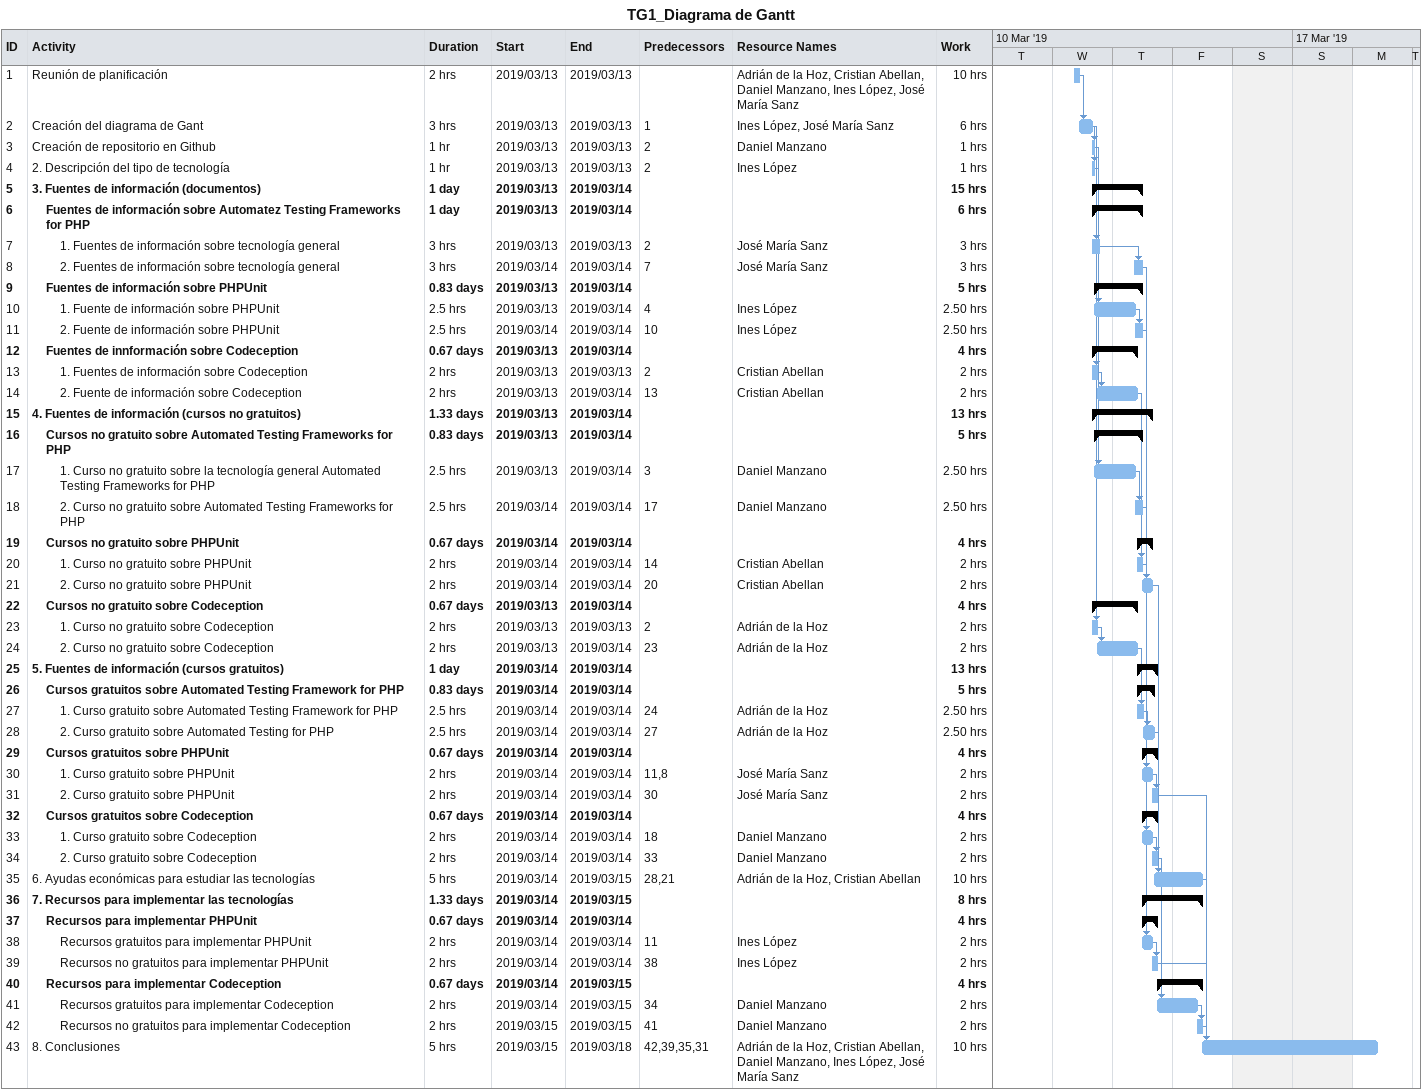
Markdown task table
TG1_Diagrama de Gantt

| ID | Level | Task | Duration | Start | Finish | Predecessors | Resources | Work (h) |
|---|---|---|---|---|---|---|---|---|
| 1 | 1 | Reunión de planificación | 2h | 2019-03-13 | 2019-03-13 |  | Adrián de la Hoz, Cristian Abellan, Daniel Manzano, Ines López, José María Sanz | 10 |
| 2 | 1 | Creación del diagrama de Gant | 3h | 2019-03-13 | 2019-03-13 | 1 | Ines López, José María Sanz | 6 |
| 3 | 1 | Creación de repositorio en Github | 1h | 2019-03-13 | 2019-03-13 | 2 | Daniel Manzano | 1 |
| 4 | 1 | 2. Descripción del tipo de tecnología | 1h | 2019-03-13 | 2019-03-13 | 2 | Ines López | 1 |
| 5 | 1 | **3. Fuentes de información (documentos)** | 1d | 2019-03-13 | 2019-03-14 |  |  | 15 |
| 6 | 2 | **Fuentes de información sobre Automatez Testing Frameworks for PHP** | 1d | 2019-03-13 | 2019-03-14 |  |  | 6 |
| 7 | 3 | 1. Fuentes de información sobre tecnología general | 3h | 2019-03-13 | 2019-03-13 | 2 | José María Sanz | 3 |
| 8 | 3 | 2. Fuentes de información sobre tecnología general | 3h | 2019-03-14 | 2019-03-14 | 7 | José María Sanz | 3 |
| 9 | 2 | **Fuentes de información sobre PHPUnit** | 0.83d | 2019-03-13 | 2019-03-14 |  |  | 5 |
| 10 | 3 | 1. Fuente de información sobre PHPUnit | 2.5h | 2019-03-13 | 2019-03-14 | 4 | Ines López | 2.50 |
| 11 | 3 | 2. Fuente de información sobre PHPUnit | 2.5h | 2019-03-14 | 2019-03-14 | 10 | Ines López | 2.50 |
| 12 | 2 | **Fuentes de innformación sobre Codeception** | 0.67d | 2019-03-13 | 2019-03-14 |  |  | 4 |
| 13 | 3 | 1. Fuentes de información sobre Codeception | 2h | 2019-03-13 | 2019-03-13 | 2 | Cristian Abellan | 2 |
| 14 | 3 | 2. Fuente de información sobre Codeception | 2h | 2019-03-13 | 2019-03-14 | 13 | Cristian Abellan | 2 |
| 15 | 1 | **4. Fuentes de información (cursos no gratuitos)** | 1.33d | 2019-03-13 | 2019-03-14 |  |  | 13 |
| 16 | 2 | **Cursos no gratuito sobre Automated Testing Frameworks for PHP** | 0.83d | 2019-03-13 | 2019-03-14 |  |  | 5 |
| 17 | 3 | 1. Curso no gratuito sobre la tecnología general Automated Testing Frameworks for PHP | 2.5h | 2019-03-13 | 2019-03-14 | 3 | Daniel Manzano | 2.50 |
| 18 | 3 | 2. Curso no gratuito sobre Automated Testing Frameworks for PHP | 2.5h | 2019-03-14 | 2019-03-14 | 17 | Daniel Manzano | 2.50 |
| 19 | 2 | **Cursos no gratuito sobre PHPUnit** | 0.67d | 2019-03-14 | 2019-03-14 |  |  | 4 |
| 20 | 3 | 1. Curso no gratuito sobre PHPUnit | 2h | 2019-03-14 | 2019-03-14 | 14 | Cristian Abellan | 2 |
| 21 | 3 | 2. Curso no gratuito sobre PHPUnit | 2h | 2019-03-14 | 2019-03-14 | 20 | Cristian Abellan | 2 |
| 22 | 2 | **Cursos no gratuito sobre Codeception** | 0.67d | 2019-03-13 | 2019-03-14 |  |  | 4 |
| 23 | 3 | 1. Curso no gratuito sobre Codeception | 2h | 2019-03-13 | 2019-03-13 | 2 | Adrián de la Hoz | 2 |
| 24 | 3 | 2. Curso no gratuito sobre Codeception | 2h | 2019-03-13 | 2019-03-14 | 23 | Adrián de la Hoz | 2 |
| 25 | 1 | **5. Fuentes de información (cursos gratuitos)** | 1d | 2019-03-14 | 2019-03-14 |  |  | 13 |
| 26 | 2 | **Cursos gratuitos sobre Automated Testing Framework for PHP** | 0.83d | 2019-03-14 | 2019-03-14 |  |  | 5 |
| 27 | 3 | 1. Curso gratuito sobre Automated Testing Framework for PHP | 2.5h | 2019-03-14 | 2019-03-14 | 24 | Adrián de la Hoz | 2.50 |
| 28 | 3 | 2. Curso gratuito sobre Automated Testing for PHP | 2.5h | 2019-03-14 | 2019-03-14 | 27 | Adrián de la Hoz | 2.50 |
| 29 | 2 | **Cursos gratuitos sobre PHPUnit** | 0.67d | 2019-03-14 | 2019-03-14 |  |  | 4 |
| 30 | 3 | 1. Curso gratuito sobre PHPUnit | 2h | 2019-03-14 | 2019-03-14 | 11, 8 | José María Sanz | 2 |
| 31 | 3 | 2. Curso gratuito sobre PHPUnit | 2h | 2019-03-14 | 2019-03-14 | 30 | José María Sanz | 2 |
| 32 | 2 | **Cursos gratuitos sobre Codeception** | 0.67d | 2019-03-14 | 2019-03-14 |  |  | 4 |
| 33 | 3 | 1. Curso gratuito sobre Codeception | 2h | 2019-03-14 | 2019-03-14 | 18 | Daniel Manzano | 2 |
| 34 | 3 | 2. Curso gratuito sobre Codeception | 2h | 2019-03-14 | 2019-03-14 | 33 | Daniel Manzano | 2 |
| 35 | 1 | 6. Ayudas económicas para estudiar las tecnologías | 5h | 2019-03-14 | 2019-03-15 | 28, 21 | Adrián de la Hoz, Cristian Abellan | 10 |
| 36 | 1 | **7. Recursos para implementar las tecnologías** | 1.33d | 2019-03-14 | 2019-03-15 |  |  | 8 |
| 37 | 2 | **Recursos para implementar PHPUnit** | 0.67d | 2019-03-14 | 2019-03-14 |  |  | 4 |
| 38 | 3 | Recursos gratuitos para implementar PHPUnit | 2h | 2019-03-14 | 2019-03-14 | 11 | Ines López | 2 |
| 39 | 3 | Recursos no gratuitos para implementar PHPUnit | 2h | 2019-03-14 | 2019-03-14 | 38 | Ines López | 2 |
| 40 | 2 | **Recursos para implementar Codeception** | 0.67d | 2019-03-14 | 2019-03-15 |  |  | 4 |
| 41 | 3 | Recursos gratuitos para implementar Codeception | 2h | 2019-03-14 | 2019-03-15 | 34 | Daniel Manzano | 2 |
| 42 | 3 | Recursos no gratuitos para implementar Codeception | 2h | 2019-03-15 | 2019-03-15 | 41 | Daniel Manzano | 2 |
| 43 | 1 | 8. Conclusiones | 5h | 2019-03-15 | 2019-03-18 | 42, 39, 35, 31 | Adrián de la Hoz, Cristian Abellan, Daniel Manzano, Ines López, José María Sanz | 10 |
